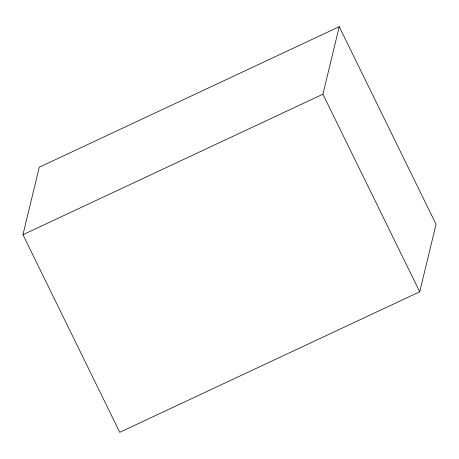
<?xml version="1.0" encoding="UTF-8"?>
<svg xmlns="http://www.w3.org/2000/svg" width="459" height="459" viewBox="0 0 459 459"><rect width="100%" height="100%" fill="white"/><g stroke="black" fill="none" stroke-linecap="round" stroke-linejoin="round"><path stroke-width="0.69" d="M22.95 234.71L39.279 167.208L339.241 26.697L436.05 224.29L419.721 291.792L119.759 432.303L22.95 234.71L322.912 94.204L339.241 26.697M322.912 94.204L419.721 291.792"/></g></svg>
